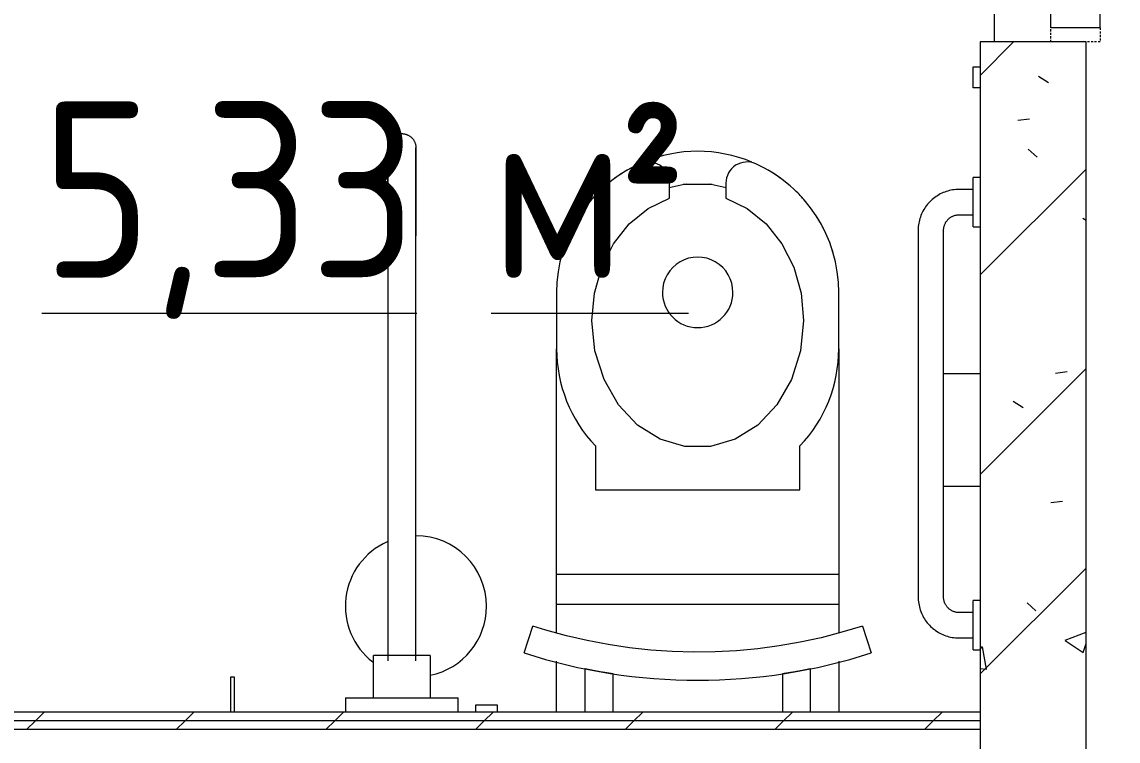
# Model space of a CAD drawing. Header units: millimetres. Extents: x -515342 to 330399, y -224905 to 507333.
# Drawn here: x -340229 to -338675, y 132972 to 133992 of the extents above; entities that cross this region are included whole.
import ezdxf

# ---------------------------------------------------------------- set-up
doc = ezdxf.new("R2010")
doc.units = ezdxf.units.MM
doc.linetypes.add('ASVP_Невидимые', pattern=[5, 3, -2])
for name, color, linetype, lineweight in [('Двери', 7, 'Continuous', 0), ('Марки помещений', 7, 'Continuous', 0), ('Оборудование', 7, 'Continuous', 0), ('Перекрытие', 7, 'Continuous', 0), ('Сантехника', 7, 'Continuous', 0), ('Стены внутренние', 7, 'Continuous', 0), ('Стены отделка', 7, 'Continuous', 0), ('Стены перегородки', 7, 'Continuous', 0), ('Стены штриховка', 7, 'Continuous', 0)]:
    doc.layers.add(name, color=color, linetype=linetype, lineweight=lineweight)
doc.styles.add('GOST Common_1', font='', dxfattribs={"width": 0.9, "height": 250})
doc.styles.add('GOST Common_2', font='', dxfattribs={"width": 0.9, "height": 250})
doc.styles.get('GOST Common_1').set_extended_font_data('GOST Common')
doc.styles.get('GOST Common_2').set_extended_font_data('GOST Common')
pattern_1 = [(45, (-374025.76, 123368.6), (-106.066, 106.066), [])]

# ---------------------------------------------------------------- blocks, each defined once
blk = doc.blocks.new('Дверь_Деревянная_1 полотно - АР_Дверь_Санузел_1000х2000h_полотно__Г_Пр-8752859-О_АР_П_2__3_400_План 2 этажа')
at = {"layer": 'Двери', "linetype": 'ASVP_Невидимые', "lineweight": 18}
for p, q in [((-550, -25), (-530, -25)), ((550, -25), (530, -25)), ((-550, -95), (-550, -75)), ((550, -95), (550, -75)), ((-530, -95), (-550, -95)), ((530, -95), (550, -95))]:
    blk.add_line(p, q, dxfattribs=at)
at = {"layer": 'Двери', "lineweight": 18}
for p, q in [((-530, -25), (-490, -25)), ((-530, -95), (-530, -25)), ((-490, -25), (-490, -55)), ((490, -25), (490, -55)), ((530, -25), (490, -25)), ((530, -95), (530, -25)), ((-500, -55), (-500, -95)), ((-500, -55), (-490, -55)), ((500, -55), (490, -55)), ((500, -55), (500, -95)), ((-530, -95), (-500, -95)), ((-500, -95), (-500, -1095)), ((-460, -95), (-500, -95)), ((-460, -95), (-460, -260)), ((530, -95), (500, -95)), ((-460, -330), (-460, -860)), ((-460, -930), (-460, -1095)), ((-500, -1095), (-460, -1095))]:
    blk.add_line(p, q, dxfattribs=at)
blk.add_arc((-500, -95), 1000, 270, 360, dxfattribs=at)
blk = doc.blocks.new('Опорный поручень - Откидной поручень для унитаза-8747127-О_АР_П_2__3_400_План 2 этажа')
at = {"layer": 'Оборудование'}
for p, q in [((1695, 5955), (1695, 5935)), ((1855, 5935), (1855, 5955)), ((1855, 5935), (1695, 5935)), ((1735, 5915), (1735, 5935)), ((1815, 5935), (1815, 5915)), ((1735, 5875), (1735, 5915)), ((1815, 5915), (1815, 5875)), ((1735, 5875), (1815, 5875)), ((1755, 5882.3), (1755, 5280)), ((1795, 5280), (1795, 5882.3))]:
    blk.add_line(p, q, dxfattribs=at)
at = {"layer": 'Оборудование', "flags": 128}
for points in [[(1755, 5280), (1755, 5275), (1755, 5270), (1755, 5265), (1755, 5260.1), (1755, 5255.2), (1755, 5250.3), (1755, 5245.5), (1755, 5240.7), (1755, 5236), (1755, 5231.3), (1755, 5226.8), (1755, 5222.3), (1755, 5217.9), (1755, 5213.6), (1755, 5209.4), (1755, 5205.4), (1755, 5201.4), (1755, 5197.6), (1755, 5193.9), (1755, 5190.3), (1755, 5186.9), (1755, 5183.7), (1755, 5180.5), (1755, 5177.6), (1755, 5174.8), (1755, 5172.2), (1755, 5169.8), (1755, 5167.5), (1755, 5165.4), (1755, 5163.5), (1755, 5161.8), (1755, 5160.2), (1755, 5158.9), (1755, 5157.8), (1755, 5156.8), (1755, 5156.1), (1755, 5155.5), (1755, 5155.2), (1755, 5155), (1755, 5155)], [(1755, 5155), (1755, 5155.1), (1755, 5155.4), (1755, 5155.9), (1755, 5156.6), (1755, 5157.5), (1755, 5158.6), (1755, 5159.9), (1755, 5161.3), (1755, 5163), (1755, 5164.9), (1755, 5166.9), (1755, 5169.1), (1755, 5171.5), (1755, 5174.1), (1755, 5176.8), (1755, 5179.7), (1755, 5182.8), (1755, 5186), (1755, 5189.4), (1755, 5192.9), (1755, 5196.6), (1755, 5200.4), (1755, 5204.3), (1755, 5208.3), (1755, 5212.5), (1755, 5216.7), (1755, 5221.1), (1755, 5225.5), (1755, 5230.1), (1755, 5234.7), (1755, 5239.4), (1755, 5244.2), (1755, 5249), (1755, 5253.8), (1755, 5258.8), (1755, 5263.7), (1755, 5268.7), (1755, 5273.7), (1755, 5278.7), (1755, 5280)], [(1795, 5280), (1795, 5275), (1795, 5270), (1795, 5265), (1795, 5260.1), (1795, 5255.2), (1795, 5250.3), (1795, 5245.5), (1795, 5240.7), (1795, 5236), (1795, 5231.3), (1795, 5226.8), (1795, 5222.3), (1795, 5217.9), (1795, 5213.6), (1795, 5209.4), (1795, 5205.4), (1795, 5201.4), (1795, 5197.6), (1795, 5193.9), (1795, 5190.3), (1795, 5186.9), (1795, 5183.7), (1795, 5180.5), (1795, 5177.6), (1795, 5174.8), (1795, 5172.2), (1795, 5169.8), (1795, 5167.5), (1795, 5165.4), (1795, 5163.5), (1795, 5161.8), (1795, 5160.2), (1795, 5158.9), (1795, 5157.8), (1795, 5156.8), (1795, 5156.1), (1795, 5155.5), (1795, 5155.2), (1795, 5155), (1795, 5155)], [(1795, 5155), (1795, 5155.1), (1795, 5155.4), (1795, 5155.9), (1795, 5156.6), (1795, 5157.5), (1795, 5158.6), (1795, 5159.9), (1795, 5161.3), (1795, 5163), (1795, 5164.9), (1795, 5166.9), (1795, 5169.1), (1795, 5171.5), (1795, 5174.1), (1795, 5176.8), (1795, 5179.7), (1795, 5182.8), (1795, 5186), (1795, 5189.4), (1795, 5192.9), (1795, 5196.6), (1795, 5200.4), (1795, 5204.3), (1795, 5208.3), (1795, 5212.5), (1795, 5216.7), (1795, 5221.1), (1795, 5225.5), (1795, 5230.1), (1795, 5234.7), (1795, 5239.4), (1795, 5244.2), (1795, 5249), (1795, 5253.8), (1795, 5258.8), (1795, 5263.7), (1795, 5268.7), (1795, 5273.7), (1795, 5278.7), (1795, 5280)], [(1775, 5135), (1774.2, 5135), (1773.4, 5135.1), (1772.6, 5135.1), (1771.8, 5135.3), (1771, 5135.4), (1770.2, 5135.6), (1769.5, 5135.8), (1768.7, 5136), (1768, 5136.3), (1767.2, 5136.6), (1766.5, 5136.9), (1765.8, 5137.3), (1765.1, 5137.6), (1764.4, 5138.1), (1763.7, 5138.5), (1763.1, 5139), (1762.4, 5139.4), (1761.8, 5140), (1761.2, 5140.5), (1760.7, 5141.1), (1760.1, 5141.7), (1759.6, 5142.3), (1759.1, 5142.9), (1758.6, 5143.5), (1758.2, 5144.2), (1757.8, 5144.9), (1757.4, 5145.6), (1757, 5146.3), (1756.7, 5147), (1756.4, 5147.8), (1756.1, 5148.5), (1755.8, 5149.3), (1755.6, 5150), (1755.4, 5150.8), (1755.3, 5151.6), (1755.2, 5152.4), (1755.1, 5153.2), (1755, 5154), (1755, 5154.8), (1755, 5155)], [(1795, 5155), (1795, 5154.2), (1794.9, 5153.4), (1794.9, 5152.6), (1794.7, 5151.8), (1794.6, 5151), (1794.4, 5150.2), (1794.2, 5149.5), (1794, 5148.7), (1793.7, 5148), (1793.4, 5147.2), (1793.1, 5146.5), (1792.7, 5145.8), (1792.4, 5145.1), (1791.9, 5144.4), (1791.5, 5143.7), (1791, 5143.1), (1790.6, 5142.4), (1790, 5141.8), (1789.5, 5141.2), (1788.9, 5140.7), (1788.3, 5140.1), (1787.7, 5139.6), (1787.1, 5139.1), (1786.5, 5138.6), (1785.8, 5138.2), (1785.1, 5137.8), (1784.4, 5137.4), (1783.7, 5137), (1783, 5136.7), (1782.2, 5136.4), (1781.5, 5136.1), (1780.7, 5135.8), (1780, 5135.6), (1779.2, 5135.4), (1778.4, 5135.3), (1777.6, 5135.2), (1776.8, 5135.1), (1776, 5135), (1775.2, 5135), (1775, 5135)]]:
    blk.add_lwpolyline(points, dxfattribs=at)
blk = doc.blocks.new('МГН_Санузел_Поручень горизонтальный - АР_Сантехнические приборы_МГН_Поручень горизонтальный-3156318-О_АР_П_2__3_400_План 2 этажа')
at = {"layer": 'Сантехника'}
for p, q in [((-595.8, 88), (-1115.8, 88)), ((-1115.8, 52), (-595.8, 52)), ((-1173.8, 30), (-1173.8, 10)), ((-1137.8, 10), (-1137.8, 30)), ((-573.8, 30), (-573.8, 10)), ((-537.8, 10), (-537.8, 30)), ((-1190.8, 10), (-1190.8, 0)), ((-1190.8, 10), (-1155.8, 10)), ((-1155.8, 10), (-1120.8, 10)), ((-1120.8, 0), (-1120.8, 10)), ((-590.8, 10), (-590.8, 0)), ((-590.8, 10), (-555.8, 10)), ((-555.8, 10), (-520.8, 10)), ((-520.8, 0), (-520.8, 10))]:
    blk.add_line(p, q, dxfattribs=at)
at = {"layer": 'Сантехника', "flags": 128}
for points in [[(-1115.8, 88), (-1118.1, 88), (-1120.4, 87.8), (-1122.7, 87.6), (-1125, 87.3), (-1127.3, 86.8), (-1129.6, 86.3), (-1131.8, 85.7), (-1134, 85.1), (-1136.2, 84.3), (-1138.4, 83.4), (-1140.5, 82.5), (-1142.6, 81.4), (-1144.6, 80.3), (-1146.6, 79.1), (-1148.5, 77.9), (-1150.4, 76.5), (-1152.3, 75.1), (-1154, 73.6), (-1155.8, 72), (-1157.4, 70.4), (-1159, 68.7), (-1160.5, 67), (-1161.9, 65.1), (-1163.3, 63.3), (-1164.6, 61.3), (-1165.8, 59.4), (-1166.9, 57.3), (-1168, 55.3), (-1169, 53.2), (-1169.9, 51), (-1170.7, 48.8), (-1171.4, 46.6), (-1172, 44.4), (-1172.5, 42.1), (-1173, 39.9), (-1173.3, 37.6), (-1173.6, 35.3), (-1173.7, 32.9), (-1173.8, 30.6), (-1173.8, 30)], [(-537.8, 30), (-537.8, 32.3), (-538, 34.6), (-538.2, 36.9), (-538.5, 39.2), (-539, 41.5), (-539.5, 43.8), (-540.1, 46), (-540.7, 48.2), (-541.5, 50.4), (-542.4, 52.6), (-543.3, 54.7), (-544.3, 56.8), (-545.5, 58.8), (-546.7, 60.8), (-547.9, 62.7), (-549.3, 64.6), (-550.7, 66.5), (-552.2, 68.2), (-553.8, 70), (-555.4, 71.6), (-557.1, 73.2), (-558.8, 74.7), (-560.7, 76.1), (-562.5, 77.5), (-564.5, 78.8), (-566.4, 80), (-568.5, 81.2), (-570.5, 82.2), (-572.6, 83.2), (-574.8, 84.1), (-577, 84.9), (-579.2, 85.6), (-581.4, 86.2), (-583.7, 86.7), (-585.9, 87.2), (-588.2, 87.5), (-590.5, 87.8), (-592.9, 87.9), (-595.2, 88), (-595.8, 88)], [(-1137.8, 30), (-1137.8, 30.9), (-1137.7, 31.8), (-1137.6, 32.6), (-1137.5, 33.5), (-1137.4, 34.4), (-1137.2, 35.2), (-1136.9, 36.1), (-1136.7, 36.9), (-1136.4, 37.8), (-1136.1, 38.6), (-1135.7, 39.4), (-1135.3, 40.2), (-1134.9, 40.9), (-1134.4, 41.7), (-1134, 42.4), (-1133.4, 43.1), (-1132.9, 43.8), (-1132.3, 44.5), (-1131.7, 45.2), (-1131.1, 45.8), (-1130.5, 46.4), (-1129.8, 47), (-1129.1, 47.5), (-1128.4, 48), (-1127.7, 48.5), (-1126.9, 49), (-1126.2, 49.4), (-1125.4, 49.8), (-1124.6, 50.2), (-1123.8, 50.5), (-1122.9, 50.8), (-1122.1, 51.1), (-1121.3, 51.3), (-1120.4, 51.5), (-1119.5, 51.7), (-1118.7, 51.8), (-1117.8, 51.9), (-1116.9, 52), (-1116, 52), (-1115.8, 52)], [(-595.8, 52), (-594.9, 52), (-594, 51.9), (-593.2, 51.8), (-592.3, 51.7), (-591.4, 51.6), (-590.6, 51.4), (-589.7, 51.1), (-588.9, 50.9), (-588, 50.6), (-587.2, 50.3), (-586.4, 49.9), (-585.6, 49.5), (-584.9, 49.1), (-584.1, 48.6), (-583.4, 48.2), (-582.7, 47.6), (-582, 47.1), (-581.3, 46.5), (-580.6, 45.9), (-580, 45.3), (-579.4, 44.7), (-578.8, 44), (-578.3, 43.3), (-577.8, 42.6), (-577.3, 41.9), (-576.8, 41.1), (-576.4, 40.4), (-576, 39.6), (-575.6, 38.8), (-575.3, 38), (-575, 37.1), (-574.7, 36.3), (-574.5, 35.5), (-574.3, 34.6), (-574.1, 33.7), (-574, 32.9), (-573.9, 32), (-573.8, 31.1), (-573.8, 30.2), (-573.8, 30)]]:
    blk.add_lwpolyline(points, dxfattribs=at)
blk = doc.blocks.new('Унитаз - Общественные _МГН_ - Объем смыва более 6_1 л-V75-О_АР_П_2__3_400_План 2 этажа')
at = {"layer": 'Сантехника'}
for p, q in [((88.7, 246), (107.8, 239.8)), ((107.8, 239.8), (126.8, 233.7)), ((5, 200), (77, 200)), ((118.2, 200), (157.6, 200)), ((157.6, 200), (200, 200)), ((157.6, -200), (157.6, 200)), ((200, -200), (200, 200)), ((200, 200), (520, 200)), ((600, 200), (520, 200)), ((66.2, 160), (5, 160)), ((382.3, 145), (320, 145)), ((320, 145), (320, -145)), ((5, 120), (59.1, 120)), ((733.5, 40), (754.9, 40)), ((753.4, 20.7), (754, 16.1)), ((754, -16.1), (753.4, -20.7)), ((754.9, -40), (733.5, -40)), ((59.1, -120), (5, -120)), ((320, -145), (382.3, -145)), ((5, -160), (66.2, -160)), ((77, -200), (5, -200)), ((157.6, -200), (118.2, -200)), ((200, -200), (157.6, -200)), ((520, -200), (200, -200)), ((520, -200), (600, -200)), ((107.8, -239.8), (88.7, -246)), ((126.8, -233.7), (107.8, -239.8))]:
    blk.add_line(p, q, dxfattribs=at)
at = {"layer": 'Сантехника', "flags": 128}
for points in [[(126.8, -233.7), (118, -204.5), (110.4, -175.1), (104, -145.4), (98.8, -115.5), (94.8, -85.3), (92, -55.1), (90.4, -24.7), (90, 5.7), (90.9, 36.1), (92.9, 66.4), (96.2, 96.6), (100.6, 126.7), (106.3, 156.6), (113.2, 186.2), (121.2, 215.5), (126.8, 233.7)], [(560, -150), (516.9, -145.6), (476.3, -132.8), (440.6, -112.3), (411.9, -85.2), (391.7, -53.2), (381.3, -18.1), (381.3, 18.1), (391.7, 53.2), (411.9, 85.2), (440.6, 112.3), (476.3, 132.8), (516.9, 145.6), (560, 150)], [(560, 150), (598.7, 146.5), (635.6, 136.1), (669, 119.4), (697.2, 97.1), (719.1, 70.2), (733.5, 40)], [(748.7, 40.3), (753.6, 19.3), (753.6, -19.3), (748.7, -40.3)], [(733.5, -40), (719.1, -70.2), (697.2, -97.1), (669, -119.4), (635.6, -136.1), (598.7, -146.5), (560, -150)]]:
    blk.add_lwpolyline(points, dxfattribs=at)
at = {"layer": 'Сантехника'}
for centre, radius, start, end in [((850, 0), 800, 162.0951, 197.9049), ((520, 0), 200, 90, 133.5312), ((600, 0), 200, 24.3266, 90), ((600, 0), 200, 72.0106, 76.5027), ((600, 0), 200, 57.6191, 63.0038), ((600, 0), 200, 43.7417, 49.503), ((600, 0), 200, 30.0357, 36.0001), ((754.9, 70), 30, 270, 24.3266), ((600, 0), 200, 337.4028, 22.5972), ((600, 0), 50, 90, 270), ((600, 0), 50, 270, 90), ((754.9, -70), 30, 335.6734, 90), ((600, 0), 200, 270, 335.6734), ((600, 0), 200, 323.9999, 329.9643), ((600, 0), 200, 310.497, 316.2583), ((520, 0), 200, 226.4688, 270), ((600, 0), 200, 296.9962, 302.3809), ((600, 0), 200, 283.4973, 287.9894)]:
    blk.add_arc(centre, radius, start, end, dxfattribs=at)
for points, knots in [([(59.1, 120), (59.1, 120), (59.2, 120.8), (59.7, 124.4), (60.6, 129.9), (61.7, 136.5), (62.8, 142.4), (63.6, 146.8), (64.2, 150), (64.7, 152.9), (65.4, 156.2), (66, 159.2), (66.2, 160), (66.2, 160)], [0, 0, 0, 0, 0.111111, 0.222222, 0.333333, 0.444444, 0.555556, 0.611111, 0.666667, 0.722222, 0.777778, 0.888889, 1, 1, 1, 1]), ([(66.2, -160), (66.2, -160), (66, -159.2), (65.4, -156.2), (64.7, -152.9), (64.2, -150), (63.6, -146.8), (63, -143.5), (62.3, -140), (61.5, -135.4), (60.6, -129.9), (59.7, -124.4), (59.2, -120.8), (59.1, -120), (59.1, -120)], [0, 0, 0, 0, 0.111111, 0.222222, 0.277778, 0.333333, 0.388889, 0.444444, 0.5, 0.555556, 0.666667, 0.777778, 0.888889, 1, 1, 1, 1])]:
    blk.add_open_spline(points, degree=3, knots=knots, dxfattribs=at)
blk = doc.blocks.new('2D_МГН_Санузел_Аксессуары - АР_Сантехнические приборы_Автоматический диспансер для туалетной бумаги-V113-О_АР_П_2__3_400_План 2 этажа')
at = {"layer": 'Сантехника'}
for p, q in [((-189.1, 75), (-189.1, 127)), ((-29.1, 127), (-29.1, 75))]:
    blk.add_line(p, q, dxfattribs=at)
blk = doc.blocks.new('2D_МГН_Санузел_Аксессуары - АР_Сантехнические приборы_Комплект 1-V111-О_АР_П_2__3_400_План 2 этажа')
at = {"layer": 'Сантехника'}
for p, q in [((-124.1, 37.5), (-124.1, 47.5)), ((-124.1, 47.5), (-94.1, 47.5)), ((-94.1, 47.5), (-94.1, 37.5))]:
    blk.add_line(p, q, dxfattribs=at)
blk = doc.blocks.new('2D_МГН_Санузел_Аксессуары - АР_Сантехнические приборы_Корзина для мусора-V120-О_АР_П_2__3_400_План 2 этажа')
at = {"layer": 'Сантехника'}
for start, end in [(360, 89.9337), (113.9313, 232.2334), (281.6732, 360)]:
    blk.add_arc((-109.1, 187.5), 100, start, end, dxfattribs=at)
blk = doc.blocks.new('2D_МГН_Санузел_Аксессуары - АР_Сантехнические приборы_Система вызова помощи в санузел-10688741-О_АР_П_2__3_400_План 2 этажа')
at = {"layer": 'Сантехника'}
for p, q in [((-124.1, 75), (-124.1, 85)), ((-124.1, 85), (-94.1, 85)), ((-94.1, 85), (-94.1, 75))]:
    blk.add_line(p, q, dxfattribs=at)
blk = doc.blocks.new('2D_МГН_Санузел_Аксессуары - АР_Сантехнические приборы_Универсальный травмобезопасный держатель _крючок для костылей_-10688743-О_АР_П_2__3_400_План 2 этажа')
at = {"layer": 'Сантехника'}
for p, q in [((-111.6, 37.5), (-111.6, 87.5)), ((-111.6, 87.5), (-106.6, 87.5)), ((-106.6, 87.5), (-106.6, 37.5))]:
    blk.add_line(p, q, dxfattribs=at)

msp = doc.modelspace()

# ---------------------------------------------------------------- hatches: boundary and pattern name
at = {"layer": 'Стены внутренние'}
h = msp.add_hatch(dxfattribs=at)
h.set_pattern_fill('FP_2', color=256, style=0, pattern_type=2)
h.set_pattern_definition([(45, (-374025.76, 123368.6), (-141.4214, 141.4214), [])])
h.paths.add_polyline_path([(-338720.759, 132763.6058), (-338720.759, 133963.6058), (-338870.759, 133963.6058), (-338870.759, 132763.6058)])
h = msp.add_hatch(dxfattribs=at)
h.set_pattern_fill('FP_3', color=256, style=0, pattern_type=2)
h.set_pattern_definition([(50, (-374025.76, 123368.6), (364.368, -31.8783), [38.1, -419.1]), (355, (-374025.76, 123368.6), (-70.486, 382.1133), [30.48, -335.28]), (100.451, (-373995.4, 123365.95), (293.885, 350.2334), [32.38, -356.18]), (46.184, (-374025.76, 123470.2), (542.1585, -84.086), [57.15, -628.65]), (96.636, (-373980.6, 123463.2), (474.805, 494.8554), [48.57, -534.27]), (351.184, (-374025.76, 123470.2), (474.81, 494.85), [45.72, -502.92]), (21, (-373974.96, 123444.8), (303.2285, -204.5305), [38.1, -419.1]), (326, (-373974.96, 123444.8), (123.604, 368.376), [30.48, -335.28]), (71.451, (-373949.7, 123427.76), (426.834, 163.8427), [32.38, -356.18]), (37.5, (-374025.76, 123368.6), (6.17665, 169.11015), [16.764, -314.452, 16.764, -323.596, -336.55]), (37.5, (-374025.76, 123368.6), (6.17665, 169.11015), [-671.576, 16.764, -319.786]), (7.5, (-374025.76, 123368.6), (133.6389, 200.3615), [16.764, -177.292, 16.764, -306.832, -128.27]), (7.5, (-374025.76, 123368.6), (133.6389, 200.3615), [-517.652, 16.764, -111.506]), (327.5, (-374139.04, 123368.6), (271.1818, -11.45836), [16.764, -110.236, 16.764, -379.476, -525.78]), (327.5, (-374139.04, 123368.6), (271.1818, -11.45836), [-523.24, 16.764, -509.016]), (317.5, (-374189.84, 123368.6), (296.2585, 50.8528), [16.764, -148.336, 16.764, -246.38, -373.38]), (317.5, (-374189.84, 123368.6), (296.2585, 50.8528), [-428.244, 16.764, -356.616])])
h.paths.add_polyline_path([(-338720.759, 132763.6058), (-338720.759, 133963.6058), (-338870.759, 133963.6058), (-338870.759, 132763.6058)])
h = msp.add_hatch(dxfattribs=at)
h.set_pattern_fill('FP_6', color=256, style=0, pattern_type=2)
h.set_pattern_definition(pattern_1)
h.paths.add_polyline_path([(-340299.8104, 133001.1058), (-338870.759, 133001.1058), (-338870.759, 133013.6058), (-341470.759, 133013.6058), (-341470.759, 133001.1058), (-340517.9164, 133001.1058)])
h = msp.add_hatch(dxfattribs=at)
h.set_pattern_fill('FP_6', color=256, style=0, pattern_type=2)
h.set_pattern_definition(pattern_1)
h.paths.add_polyline_path([(-340299.8104, 132988.6058), (-338870.759, 132988.6058), (-338870.759, 133001.1058), (-341470.759, 133001.1058), (-341470.759, 132988.6058), (-340517.9164, 132988.6058)])

# ---------------------------------------------------------------- linework, layer by layer
at = {"layer": 'Перекрытие'}
msp.add_line((-338850.759, 133963.6058), (-338850.759, 135063.6058), dxfattribs=at)
at = {"layer": 'Стены отделка'}
msp.add_line((-338870.759, 133013.6058), (-341470.759, 133013.6058), dxfattribs=at)
at = {"layer": 'Стены перегородки'}
for p, q in [((-338720.759, 133963.6058), (-338870.759, 133963.6058)), ((-338870.759, 133963.6058), (-338870.759, 132763.6058)), ((-338720.759, 132763.6058), (-338720.759, 133963.6058))]:
    msp.add_line(p, q, dxfattribs=at)
at = {"layer": 'Стены штриховка'}
for p, q in [((-338870.759, 133001.1058), (-341470.759, 133001.1058)), ((-338870.759, 132988.6058), (-341470.759, 132988.6058))]:
    msp.add_line(p, q, dxfattribs=at)

# ---------------------------------------------------------------- block references
at = {"layer": 'Двери', "rotation": 89.99999999999982}
msp.add_blockref('Дверь_Деревянная_1 полотно - АР_Дверь_Санузел_1000х2000h_полотно__Г_Пр-8752859-О_АР_П_2__3_400_План 2 этажа', (-338795.759, 134513.6058), dxfattribs=at)
at = {"layer": 'Оборудование', "rotation": 180}
msp.add_blockref('Опорный поручень - Откидной поручень для унитаза-8747127-О_АР_П_2__3_400_План 2 этажа', (-337915.759, 138968.6058), dxfattribs=at)
at = {"layer": 'Сантехника'}
for name, p, rotation in [('2D_МГН_Санузел_Аксессуары - АР_Сантехнические приборы_Система вызова помощи в санузел-10688741-О_АР_П_2__3_400_План 2 этажа', (-338795.759, 134022.6804), 89.99999999999982), ('Унитаз - Общественные _МГН_ - Объем смыва более 6_1 л-V75-О_АР_П_2__3_400_План 2 этажа', (-339271.3423, 133008.6058), 89.99999999999915), ('МГН_Санузел_Поручень горизонтальный - АР_Сантехнические приборы_МГН_Поручень горизонтальный-3156318-О_АР_П_2__3_400_План 2 этажа', (-338870.759, 134292.378), 89.99999999999908), ('2D_МГН_Санузел_Аксессуары - АР_Сантехнические приборы_Автоматический диспансер для туалетной бумаги-V113-О_АР_П_2__3_400_План 2 этажа', (-338795.759, 133522.6804), 89.99999999999982)]:
    msp.add_blockref(name, p, dxfattribs=dict(at, rotation=rotation))
for name, p in [('2D_МГН_Санузел_Аксессуары - АР_Сантехнические приборы_Корзина для мусора-V120-О_АР_П_2__3_400_План 2 этажа', (-339561.6844, 132976.1058)), ('2D_МГН_Санузел_Аксессуары - АР_Сантехнические приборы_Универсальный травмобезопасный держатель _крючок для костылей_-10688743-О_АР_П_2__3_400_План 2 этажа', (-339821.6844, 132976.1058)), ('2D_МГН_Санузел_Аксессуары - АР_Сантехнические приборы_Комплект 1-V111-О_АР_П_2__3_400_План 2 этажа', (-339461.6844, 132976.1058))]:
    msp.add_blockref(name, p, dxfattribs=at)

# ---------------------------------------------------------------- texts
at = {"layer": 'Марки помещений', "char_height": 250, "attachment_point": 1}
for s, insert, width, style in [('\\L5,33 ', (-340201.0696, 133879.3078), 772.025062, 'GOST Common_1'), ('\\L\\fGOST Common|b0|i0|c238|p34|;\\W.9;\\L²', (-339385.4915, 133879.3078), 165.949312, 'GOST Common_2'), ('\\L\\fGOST Common|b0|i0|c204|p34|;\\W.9;\\Lм', (-339564.0852, 133879.3078), 216.455625, 'GOST Common_1')]:
    msp.add_mtext(s, dxfattribs=dict(at, insert=insert, width=width, style=style))

doc.saveas('drawing.dxf')
